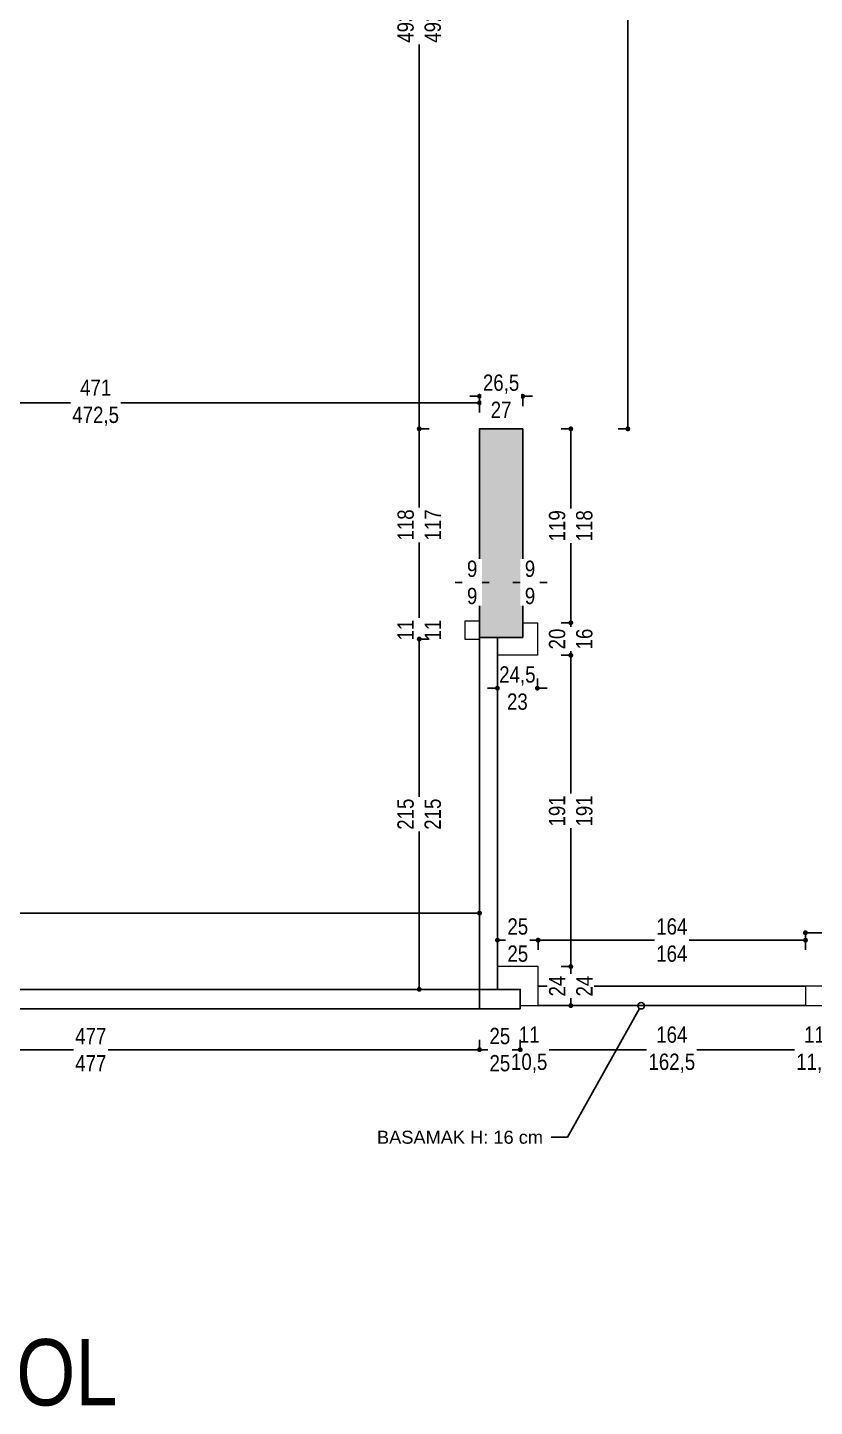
# Model space of a CAD drawing. Header units: millimetres. Extents: x 863 to 22635, y -482 to 12118.
# Drawn here: x 16158 to 16641, y 9002 to 9848 of the extents above; entities that cross this region are included whole.
import ezdxf
from ezdxf import colors
from ezdxf.entities.mleader import LeaderData, LeaderLine
from ezdxf.math import Vec2, Vec3

# ---------------------------------------------------------------- set-up
doc = ezdxf.new("R2010")
doc.units = ezdxf.units.MM
doc.header["$PDMODE"] = 35
for name, color, linetype in [('DIM_0G', 20, 'Continuous'), ('Existing COLUMN HATCH_0G', 252, 'Continuous'), ('Existing COLUMN_0G', 63, 'Continuous'), ('Existing WALL_0G', 65, 'Continuous'), ('Existing WINDOWS_0G', 142, 'Continuous')]:
    doc.layers.add(name, color=color, linetype=linetype)
doc.layers.add('TXT_0G', color=7, linetype='Continuous', lineweight=13)
doc.layers.add('WOOD_0G', color=46, linetype='Continuous', lineweight=5)
doc.styles.add('0G_50', font='ARIALN.TTF', dxfattribs={"height": 50})
doc.styles.add('OZGU', font='ARIALN.TTF')
doc.styles.get("Standard").update_dxf_attribs({"font": 'arial.ttf'})
doc.dimstyles.new('0G_1_50_ORTA', dxfattribs={"dimtxt": 10, "dimasz": 3, "dimexe": 1, "dimexo": 4, "dimgap": 1, "dimtad": 0, "dimdec": 1, "dimzin": 9, "dimtxsty": 'OZGU', "dimblk": 'DOT', "dimcen": 2, "dimclrd": 256, "dimclre": 256, "dimclrt": 256, "dimadec": 1, "dimazin": 2, "dimtfac": 1, "dimtdec": 1, "dimtix": 1, "dimtmove": 2, "dimatfit": 3, "dimldrblk": 'ARCHTICK', "dimfxl": 6, "dimfxlon": 1, "dimtfill": 1, "dimarcsym": 0})

# ---------------------------------------------------------------- blocks, each defined once
blk = doc.blocks.new('_Dot')
at = {"color": 0, "linetype": 'ByBlock', "lineweight": -2}
blk.add_line((-0.5, 0), (-1, 0), dxfattribs=at)
at = {"color": 0, "linetype": 'ByBlock', "const_width": 0.5}
blk.add_lwpolyline([(-0.25, 0, 1), (0.25, 0, 1)], format="xyb", close=True, dxfattribs=at)
blk = doc.blocks.new('*D693')
at = {"layer": 'Defpoints', "color": 0, "transparency": 16777216}
for p in [(16471.04, 9247.66), (16635.04, 9247.66), (16471.04, 9220.62)]:
    blk.add_point(p, dxfattribs=at)
at = {"layer": 'DIM_0G', "lineweight": -2, "transparency": 16777216}
for p, q in [((16471.04, 9226.62), (16471.04, 9219.62)), ((16635.04, 9226.62), (16635.04, 9219.62)), ((16474.04, 9220.62), (16538.55, 9220.62)), ((16632.04, 9220.62), (16567.52, 9220.62))]:
    blk.add_line(p, q, dxfattribs=at)
at = {"layer": 'DIM_0G', "lineweight": -2, "transparency": 16777216, "xscale": 3, "yscale": 3, "zscale": 3, "rotation": 180}
blk.add_blockref('_Dot', (16471.04, 9220.62), dxfattribs=at)
at = {"layer": 'DIM_0G', "lineweight": -2, "transparency": 16777216, "xscale": 3, "yscale": 3, "zscale": 3}
blk.add_blockref('_Dot', (16635.04, 9220.62), dxfattribs=at)
at = {"layer": 'DIM_0G', "transparency": 16777216, "insert": (16553.04, 9220.62), "char_height": 10, "attachment_point": 5, "style": 'OZGU', "bg_fill": 3, "box_fill_scale": 1.1, "bg_fill_color": 256, "bg_fill_true_color": 13158600, "bg_fill_transparency": 0}
blk.add_mtext('164\\P{\\C2;162,5}', dxfattribs=at)
blk = doc.blocks.new('_ArchTick')
at = {"color": 0, "linetype": 'ByBlock', "const_width": 0.15}
blk.add_lwpolyline([(-0.5, -0.5), (0.5, 0.5)], dxfattribs=at)
blk = doc.blocks.new('*D694')
at = {"layer": 'Defpoints', "color": 0, "transparency": 16777216}
for p in [(16460.04, 9245.66), (16471.04, 9247.66)]:
    blk.add_point(p, dxfattribs=at)
at = {"layer": 'DIM_0G', "lineweight": -2, "transparency": 16777216}
for p, q in [((16460.04, 9226.62), (16460.04, 9219.62)), ((16471.04, 9226.62), (16471.04, 9219.62)), ((16457.04, 9220.62), (16454.04, 9220.62)), ((16471.04, 9220.62), (16460.04, 9220.62)), ((16474.04, 9220.62), (16477.04, 9220.62))]:
    blk.add_line(p, q, dxfattribs=at)
at = {"layer": 'DIM_0G', "lineweight": -2, "transparency": 16777216, "xscale": 3, "yscale": 3, "zscale": 3}
blk.add_blockref('_Dot', (16460.04, 9220.62), dxfattribs=at)
at = {"layer": 'DIM_0G', "lineweight": -2, "transparency": 16777216, "xscale": 3, "yscale": 3, "zscale": 3, "rotation": 180}
blk.add_blockref('_Dot', (16471.04, 9220.62), dxfattribs=at)
at = {"layer": 'DIM_0G', "transparency": 16777216, "insert": (16465.54, 9220.62), "char_height": 10, "attachment_point": 5, "style": 'OZGU', "bg_fill": 3, "box_fill_scale": 1.1, "bg_fill_color": 256, "bg_fill_true_color": 13158600, "bg_fill_transparency": 0}
blk.add_mtext('11\\P{\\C2;10,5}', dxfattribs=at)
at = {"layer": 'Defpoints', "color": 0, "transparency": 16777216}
blk.add_point((16460.04, 9220.62), dxfattribs=at)
blk = doc.blocks.new('*D695')
at = {"layer": 'Defpoints', "color": 0, "transparency": 16777216}
for p in [(16435.04, 9245.66), (16460.04, 9245.66), (16435.04, 9220.62)]:
    blk.add_point(p, dxfattribs=at)
at = {"layer": 'DIM_0G', "lineweight": -2, "transparency": 16777216}
for p, q in [((16435.04, 9226.62), (16435.04, 9219.62)), ((16460.04, 9226.62), (16460.04, 9219.62)), ((16438.04, 9220.62), (16440.56, 9220.62)), ((16457.04, 9220.62), (16454.51, 9220.62))]:
    blk.add_line(p, q, dxfattribs=at)
at = {"layer": 'DIM_0G', "lineweight": -2, "transparency": 16777216, "xscale": 3, "yscale": 3, "zscale": 3, "rotation": 180}
blk.add_blockref('_Dot', (16435.04, 9220.62), dxfattribs=at)
at = {"layer": 'DIM_0G', "lineweight": -2, "transparency": 16777216, "xscale": 3, "yscale": 3, "zscale": 3}
blk.add_blockref('_Dot', (16460.04, 9220.62), dxfattribs=at)
at = {"layer": 'DIM_0G', "transparency": 16777216, "insert": (16447.54, 9220.62), "char_height": 10, "attachment_point": 5, "style": 'OZGU', "bg_fill": 3, "box_fill_scale": 1.1, "bg_fill_color": 256, "bg_fill_true_color": 13158600, "bg_fill_transparency": 0}
blk.add_mtext('25\\P25', dxfattribs=at)
blk = doc.blocks.new('*D696')
at = {"layer": 'Defpoints', "color": 0, "transparency": 16777216}
for p in [(15958.04, 9245.66), (16435.04, 9245.66), (15958.04, 9220.62)]:
    blk.add_point(p, dxfattribs=at)
at = {"layer": 'DIM_0G', "lineweight": -2, "transparency": 16777216}
for p, q in [((15958.04, 9226.62), (15958.04, 9219.62)), ((16435.04, 9226.62), (16435.04, 9219.62)), ((15961.04, 9220.62), (16186.32, 9220.62)), ((16432.04, 9220.62), (16206.75, 9220.62))]:
    blk.add_line(p, q, dxfattribs=at)
at = {"layer": 'DIM_0G', "lineweight": -2, "transparency": 16777216, "xscale": 3, "yscale": 3, "zscale": 3, "rotation": 180}
blk.add_blockref('_Dot', (15958.04, 9220.62), dxfattribs=at)
at = {"layer": 'DIM_0G', "lineweight": -2, "transparency": 16777216, "xscale": 3, "yscale": 3, "zscale": 3}
blk.add_blockref('_Dot', (16435.04, 9220.62), dxfattribs=at)
at = {"layer": 'DIM_0G', "transparency": 16777216, "insert": (16196.54, 9220.62), "char_height": 10, "attachment_point": 5, "style": 'OZGU', "bg_fill": 3, "box_fill_scale": 1.1, "bg_fill_color": 256, "bg_fill_true_color": 13158600, "bg_fill_transparency": 0}
blk.add_mtext('477\\P477', dxfattribs=at)
blk = doc.blocks.new('_DotBlank')
at = {"color": 0, "linetype": 'ByBlock', "lineweight": -2}
blk.add_line((-0.5, 0), (-1, 0), dxfattribs=at)
blk.add_circle((0, 0), 0.5, dxfattribs=at)
blk = doc.blocks.new('*D762')
at = {"layer": 'Defpoints', "color": 0, "transparency": 16777216}
for p in [(16635.04, 9247.66), (16646.04, 9245.66)]:
    blk.add_point(p, dxfattribs=at)
at = {"layer": 'DIM_0G', "lineweight": -2, "transparency": 16777216}
for p, q in [((16635.04, 9226.62), (16635.04, 9219.62)), ((16646.04, 9226.62), (16646.04, 9219.62)), ((16632.04, 9220.62), (16629.04, 9220.62)), ((16635.04, 9220.62), (16646.04, 9220.62)), ((16649.04, 9220.62), (16652.04, 9220.62))]:
    blk.add_line(p, q, dxfattribs=at)
at = {"layer": 'DIM_0G', "lineweight": -2, "transparency": 16777216, "xscale": 3, "yscale": 3, "zscale": 3}
blk.add_blockref('_Dot', (16635.04, 9220.62), dxfattribs=at)
at = {"layer": 'DIM_0G', "lineweight": -2, "transparency": 16777216, "xscale": 3, "yscale": 3, "zscale": 3, "rotation": 180}
blk.add_blockref('_Dot', (16646.04, 9220.62), dxfattribs=at)
at = {"layer": 'DIM_0G', "transparency": 16777216, "insert": (16640.54, 9220.62), "char_height": 10, "attachment_point": 5, "style": 'OZGU', "bg_fill": 3, "box_fill_scale": 1.1, "bg_fill_color": 256, "bg_fill_true_color": 13158600, "bg_fill_transparency": 0}
blk.add_mtext('11\\P{\\C2;11,5}', dxfattribs=at)
at = {"layer": 'Defpoints', "color": 0, "transparency": 16777216}
blk.add_point((16646.04, 9220.62), dxfattribs=at)
blk = doc.blocks.new('*D794')
at = {"layer": 'Defpoints', "color": 0, "transparency": 16777216}
for p in [(16435.04, 9304.43), (15284.04, 9257.66), (16435.04, 9257.66)]:
    blk.add_point(p, dxfattribs=at)
at = {"layer": 'DIM_0G', "lineweight": -2, "transparency": 16777216}
for p, q in [((15284.04, 9298.43), (15284.04, 9305.43)), ((15287.04, 9304.43), (15846.69, 9304.43)), ((16432.04, 9304.43), (15872.38, 9304.43)), ((16435.04, 9298.43), (16435.04, 9305.43))]:
    blk.add_line(p, q, dxfattribs=at)
at = {"layer": 'DIM_0G', "lineweight": -2, "transparency": 16777216, "xscale": 3, "yscale": 3, "zscale": 3, "rotation": 180}
blk.add_blockref('_Dot', (15284.04, 9304.43), dxfattribs=at)
at = {"layer": 'DIM_0G', "lineweight": -2, "transparency": 16777216, "xscale": 3, "yscale": 3, "zscale": 3}
blk.add_blockref('_Dot', (16435.04, 9304.43), dxfattribs=at)
at = {"layer": 'DIM_0G', "transparency": 16777216, "insert": (15859.54, 9304.43), "char_height": 10, "attachment_point": 5, "style": 'OZGU', "bg_fill": 3, "box_fill_scale": 1.1, "bg_fill_color": 256, "bg_fill_true_color": 13158600, "bg_fill_transparency": 0}
blk.add_mtext('1151\\P{\\C2;1150}', dxfattribs=at)
blk = doc.blocks.new('*D795')
at = {"layer": 'Defpoints', "color": 0, "transparency": 16777216}
for p in [(16435.04, 9617.66), (15964.04, 9601.66), (16435.04, 9601.66)]:
    blk.add_point(p, dxfattribs=at)
at = {"layer": 'DIM_0G', "lineweight": -2, "transparency": 16777216}
for p, q in [((15964.04, 9611.66), (15964.04, 9618.66)), ((15967.04, 9617.66), (16184.5, 9617.66)), ((16432.04, 9617.66), (16214.57, 9617.66)), ((16435.04, 9611.66), (16435.04, 9618.66))]:
    blk.add_line(p, q, dxfattribs=at)
at = {"layer": 'DIM_0G', "lineweight": -2, "transparency": 16777216, "xscale": 3, "yscale": 3, "zscale": 3, "rotation": 180}
blk.add_blockref('_Dot', (15964.04, 9617.66), dxfattribs=at)
at = {"layer": 'DIM_0G', "lineweight": -2, "transparency": 16777216, "xscale": 3, "yscale": 3, "zscale": 3}
blk.add_blockref('_Dot', (16435.04, 9617.66), dxfattribs=at)
at = {"layer": 'DIM_0G', "transparency": 16777216, "insert": (16199.54, 9617.66), "char_height": 10, "attachment_point": 5, "style": 'OZGU', "bg_fill": 3, "box_fill_scale": 1.1, "bg_fill_color": 256, "bg_fill_true_color": 13158600, "bg_fill_transparency": 0}
blk.add_mtext('471\\P{\\C2;472,5}', dxfattribs=at)
blk = doc.blocks.new('*D796')
at = {"layer": 'Defpoints', "color": 0, "transparency": 16777216}
for p in [(16398.07, 10094.66), (16469.04, 10094.66), (16435.04, 9601.66)]:
    blk.add_point(p, dxfattribs=at)
at = {"layer": 'DIM_0G', "lineweight": -2, "transparency": 16777216}
for p, q in [((16404.07, 10094.66), (16397.07, 10094.66)), ((16398.07, 10091.66), (16398.07, 9858.38)), ((16398.07, 9604.66), (16398.07, 9837.94)), ((16404.07, 9601.66), (16397.07, 9601.66))]:
    blk.add_line(p, q, dxfattribs=at)
at = {"layer": 'DIM_0G', "lineweight": -2, "transparency": 16777216, "xscale": 3, "yscale": 3, "zscale": 3}
for p, rotation in [((16398.07, 10094.66), 90), ((16398.07, 9601.66), 270)]:
    blk.add_blockref('_Dot', p, dxfattribs=dict(at, rotation=rotation))
at = {"layer": 'DIM_0G', "transparency": 16777216, "insert": (16398.07, 9848.16), "char_height": 10, "attachment_point": 5, "rotation": 90, "style": 'OZGU', "bg_fill": 3, "box_fill_scale": 1.1, "bg_fill_color": 256, "bg_fill_true_color": 13158600, "bg_fill_transparency": 0}
blk.add_mtext('493\\P{\\C2;492}', dxfattribs=at)
blk = doc.blocks.new('*D797')
at = {"layer": 'Defpoints', "color": 0, "transparency": 16777216}
for p in [(16435.04, 9601.66), (16461.54, 9601.66)]:
    blk.add_point(p, dxfattribs=at)
at = {"layer": 'DIM_0G', "lineweight": -2, "transparency": 16777216}
for p, q in [((16432.04, 9621.66), (16429.04, 9621.66)), ((16435.04, 9615.66), (16435.04, 9622.66)), ((16435.04, 9621.66), (16436.54, 9621.66)), ((16461.54, 9621.66), (16460.04, 9621.66)), ((16461.54, 9615.66), (16461.54, 9622.66)), ((16464.54, 9621.66), (16467.54, 9621.66))]:
    blk.add_line(p, q, dxfattribs=at)
at = {"layer": 'DIM_0G', "lineweight": -2, "transparency": 16777216, "xscale": 3, "yscale": 3, "zscale": 3}
blk.add_blockref('_Dot', (16435.04, 9621.66), dxfattribs=at)
at = {"layer": 'DIM_0G', "lineweight": -2, "transparency": 16777216, "xscale": 3, "yscale": 3, "zscale": 3, "rotation": 180}
blk.add_blockref('_Dot', (16461.54, 9621.66), dxfattribs=at)
at = {"layer": 'DIM_0G', "transparency": 16777216, "insert": (16448.29, 9621.66), "char_height": 10, "attachment_point": 5, "style": 'OZGU', "bg_fill": 3, "box_fill_scale": 1.1, "bg_fill_color": 256, "bg_fill_true_color": 13158600, "bg_fill_transparency": 0}
blk.add_mtext('26,5\\P{\\C2;27}', dxfattribs=at)
at = {"layer": 'Defpoints', "color": 0, "transparency": 16777216}
blk.add_point((16461.54, 9621.66), dxfattribs=at)
blk = doc.blocks.new('*D798')
at = {"layer": 'Defpoints', "color": 0, "transparency": 16777216}
for p in [(16435.04, 9601.66), (16398.07, 9483.66), (16435.04, 9483.66)]:
    blk.add_point(p, dxfattribs=at)
at = {"layer": 'DIM_0G', "lineweight": -2, "transparency": 16777216}
for p, q in [((16404.07, 9601.66), (16397.07, 9601.66)), ((16398.07, 9598.66), (16398.07, 9552.35)), ((16398.07, 9486.66), (16398.07, 9532.98)), ((16404.07, 9483.66), (16397.07, 9483.66))]:
    blk.add_line(p, q, dxfattribs=at)
at = {"layer": 'DIM_0G', "lineweight": -2, "transparency": 16777216, "xscale": 3, "yscale": 3, "zscale": 3}
for p, rotation in [((16398.07, 9601.66), 90), ((16398.07, 9483.66), 270)]:
    blk.add_blockref('_Dot', p, dxfattribs=dict(at, rotation=rotation))
at = {"layer": 'DIM_0G', "transparency": 16777216, "insert": (16398.07, 9542.66), "char_height": 10, "attachment_point": 5, "rotation": 90, "style": 'OZGU', "bg_fill": 3, "box_fill_scale": 1.1, "bg_fill_color": 256, "bg_fill_true_color": 13158600, "bg_fill_transparency": 0}
blk.add_mtext('118\\P{\\C2;117}', dxfattribs=at)
blk = doc.blocks.new('*D799')
at = {"layer": 'Defpoints', "color": 0, "transparency": 16777216}
for p in [(16426.04, 9483.66), (16435.04, 9483.66)]:
    blk.add_point(p, dxfattribs=at)
at = {"layer": 'DIM_0G', "lineweight": -2, "transparency": 16777216}
for p, q in [((16423.04, 9507.37), (16420.04, 9507.37)), ((16426.04, 9501.37), (16426.04, 9508.37)), ((16426.04, 9507.37), (16426.84, 9507.37)), ((16435.04, 9507.37), (16434.23, 9507.37)), ((16435.04, 9501.37), (16435.04, 9508.37)), ((16438.04, 9507.37), (16441.04, 9507.37))]:
    blk.add_line(p, q, dxfattribs=at)
at = {"layer": 'DIM_0G', "lineweight": -2, "transparency": 16777216, "xscale": 3, "yscale": 3, "zscale": 3}
blk.add_blockref('_Dot', (16426.04, 9507.37), dxfattribs=at)
at = {"layer": 'DIM_0G', "lineweight": -2, "transparency": 16777216, "xscale": 3, "yscale": 3, "zscale": 3, "rotation": 180}
blk.add_blockref('_Dot', (16435.04, 9507.37), dxfattribs=at)
at = {"layer": 'DIM_0G', "transparency": 16777216, "insert": (16430.54, 9507.37), "char_height": 10, "attachment_point": 5, "style": 'OZGU', "bg_fill": 3, "box_fill_scale": 1.1, "bg_fill_color": 256, "bg_fill_true_color": 13158600, "bg_fill_transparency": 0}
blk.add_mtext('9\\P9', dxfattribs=at)
at = {"layer": 'Defpoints', "color": 0, "transparency": 16777216}
blk.add_point((16426.04, 9507.37), dxfattribs=at)
blk = doc.blocks.new('*D800')
at = {"layer": 'Defpoints', "color": 0, "transparency": 16777216}
for p in [(16426.04, 9483.66), (16426.04, 9472.66)]:
    blk.add_point(p, dxfattribs=at)
at = {"layer": 'DIM_0G', "lineweight": -2, "transparency": 16777216}
for p, q in [((16398.07, 9486.66), (16398.07, 9489.66)), ((16404.07, 9483.66), (16397.07, 9483.66)), ((16398.07, 9483.66), (16398.07, 9472.66)), ((16404.07, 9472.66), (16397.07, 9472.66)), ((16398.07, 9469.66), (16398.07, 9466.66))]:
    blk.add_line(p, q, dxfattribs=at)
at = {"layer": 'DIM_0G', "lineweight": -2, "transparency": 16777216, "xscale": 3, "yscale": 3, "zscale": 3}
for p, rotation in [((16398.07, 9483.66), 270), ((16398.07, 9472.66), 90)]:
    blk.add_blockref('_Dot', p, dxfattribs=dict(at, rotation=rotation))
at = {"layer": 'DIM_0G', "transparency": 16777216, "insert": (16398.07, 9478.16), "char_height": 10, "attachment_point": 5, "rotation": 90, "style": 'OZGU', "bg_fill": 3, "box_fill_scale": 1.1, "bg_fill_color": 256, "bg_fill_true_color": 13158600, "bg_fill_transparency": 0}
blk.add_mtext('11\\P11', dxfattribs=at)
at = {"layer": 'Defpoints', "color": 0, "transparency": 16777216}
blk.add_point((16398.07, 9472.66), dxfattribs=at)
blk = doc.blocks.new('*D801')
at = {"layer": 'Defpoints', "color": 0, "transparency": 16777216}
for p in [(16435.04, 9472.66), (16398.07, 9257.66), (16435.04, 9257.66)]:
    blk.add_point(p, dxfattribs=at)
at = {"layer": 'DIM_0G', "lineweight": -2, "transparency": 16777216}
for p, q in [((16404.07, 9472.66), (16397.07, 9472.66)), ((16398.07, 9469.66), (16398.07, 9375.32)), ((16398.07, 9260.66), (16398.07, 9355.01)), ((16404.07, 9257.66), (16397.07, 9257.66))]:
    blk.add_line(p, q, dxfattribs=at)
at = {"layer": 'DIM_0G', "lineweight": -2, "transparency": 16777216, "xscale": 3, "yscale": 3, "zscale": 3}
for p, rotation in [((16398.07, 9472.66), 90), ((16398.07, 9257.66), 270)]:
    blk.add_blockref('_Dot', p, dxfattribs=dict(at, rotation=rotation))
at = {"layer": 'DIM_0G', "transparency": 16777216, "insert": (16398.07, 9365.16), "char_height": 10, "attachment_point": 5, "rotation": 90, "style": 'OZGU', "bg_fill": 3, "box_fill_scale": 1.1, "bg_fill_color": 256, "bg_fill_true_color": 13158600, "bg_fill_transparency": 0}
blk.add_mtext('215\\P215', dxfattribs=at)
blk = doc.blocks.new('*D802')
at = {"layer": 'Defpoints', "color": 0, "transparency": 16777216}
for p in [(16471.04, 9271.66), (16491.06, 9271.66), (16471.04, 9247.66)]:
    blk.add_point(p, dxfattribs=at)
at = {"layer": 'DIM_0G', "lineweight": -2, "transparency": 16777216}
for p, q in [((16485.06, 9271.66), (16492.06, 9271.66)), ((16491.06, 9268.66), (16491.06, 9266.59)), ((16491.06, 9250.66), (16491.06, 9252.74)), ((16485.06, 9247.66), (16492.06, 9247.66))]:
    blk.add_line(p, q, dxfattribs=at)
at = {"layer": 'DIM_0G', "lineweight": -2, "transparency": 16777216, "xscale": 3, "yscale": 3, "zscale": 3}
for p, rotation in [((16491.06, 9271.66), 90), ((16491.06, 9247.66), 270)]:
    blk.add_blockref('_Dot', p, dxfattribs=dict(at, rotation=rotation))
at = {"layer": 'DIM_0G', "transparency": 16777216, "insert": (16491.06, 9259.66), "char_height": 10, "attachment_point": 5, "rotation": 90, "style": 'OZGU', "bg_fill": 3, "box_fill_scale": 1.1, "bg_fill_color": 256, "bg_fill_true_color": 13158600, "bg_fill_transparency": 0}
blk.add_mtext('24\\P24', dxfattribs=at)
blk = doc.blocks.new('*D803')
at = {"layer": 'Defpoints', "color": 0, "transparency": 16777216}
for p in [(16446.04, 9287.85), (16446.04, 9271.66), (16471.04, 9271.66)]:
    blk.add_point(p, dxfattribs=at)
at = {"layer": 'DIM_0G', "lineweight": -2, "transparency": 16777216}
for p, q in [((16446.04, 9281.85), (16446.04, 9288.85)), ((16449.04, 9287.85), (16451.56, 9287.85)), ((16468.04, 9287.85), (16465.51, 9287.85)), ((16471.04, 9281.85), (16471.04, 9288.85))]:
    blk.add_line(p, q, dxfattribs=at)
at = {"layer": 'DIM_0G', "lineweight": -2, "transparency": 16777216, "xscale": 3, "yscale": 3, "zscale": 3, "rotation": 180}
blk.add_blockref('_Dot', (16446.04, 9287.85), dxfattribs=at)
at = {"layer": 'DIM_0G', "lineweight": -2, "transparency": 16777216, "xscale": 3, "yscale": 3, "zscale": 3}
blk.add_blockref('_Dot', (16471.04, 9287.85), dxfattribs=at)
at = {"layer": 'DIM_0G', "transparency": 16777216, "insert": (16458.54, 9287.85), "char_height": 10, "attachment_point": 5, "style": 'OZGU', "bg_fill": 3, "box_fill_scale": 1.1, "bg_fill_color": 256, "bg_fill_true_color": 13158600, "bg_fill_transparency": 0}
blk.add_mtext('25\\P25', dxfattribs=at)
blk = doc.blocks.new('*D804')
at = {"layer": 'Defpoints', "color": 0, "transparency": 16777216}
for p in [(16446.04, 9462.66), (16491.06, 9462.66), (16446.04, 9271.66)]:
    blk.add_point(p, dxfattribs=at)
at = {"layer": 'DIM_0G', "lineweight": -2, "transparency": 16777216}
for p, q in [((16485.06, 9462.66), (16492.06, 9462.66)), ((16491.06, 9459.66), (16491.06, 9376.05)), ((16491.06, 9274.66), (16491.06, 9358.28)), ((16485.06, 9271.66), (16492.06, 9271.66))]:
    blk.add_line(p, q, dxfattribs=at)
at = {"layer": 'DIM_0G', "lineweight": -2, "transparency": 16777216, "xscale": 3, "yscale": 3, "zscale": 3}
for p, rotation in [((16491.06, 9462.66), 90), ((16491.06, 9271.66), 270)]:
    blk.add_blockref('_Dot', p, dxfattribs=dict(at, rotation=rotation))
at = {"layer": 'DIM_0G', "transparency": 16777216, "insert": (16491.06, 9367.16), "char_height": 10, "attachment_point": 5, "rotation": 90, "style": 'OZGU', "bg_fill": 3, "box_fill_scale": 1.1, "bg_fill_color": 256, "bg_fill_true_color": 13158600, "bg_fill_transparency": 0}
blk.add_mtext('191\\P191', dxfattribs=at)
blk = doc.blocks.new('*D805')
at = {"layer": 'Defpoints', "color": 0, "transparency": 16777216}
for p in [(16461.54, 9601.66), (16491.06, 9601.66), (16461.54, 9482.66)]:
    blk.add_point(p, dxfattribs=at)
at = {"layer": 'DIM_0G', "lineweight": -2, "transparency": 16777216}
for p, q in [((16485.06, 9601.66), (16492.06, 9601.66)), ((16491.06, 9598.66), (16491.06, 9551.85)), ((16491.06, 9485.66), (16491.06, 9532.48)), ((16485.06, 9482.66), (16492.06, 9482.66))]:
    blk.add_line(p, q, dxfattribs=at)
at = {"layer": 'DIM_0G', "lineweight": -2, "transparency": 16777216, "xscale": 3, "yscale": 3, "zscale": 3}
for p, rotation in [((16491.06, 9601.66), 90), ((16491.06, 9482.66), 270)]:
    blk.add_blockref('_Dot', p, dxfattribs=dict(at, rotation=rotation))
at = {"layer": 'DIM_0G', "transparency": 16777216, "insert": (16491.06, 9542.16), "char_height": 10, "attachment_point": 5, "rotation": 90, "style": 'OZGU', "bg_fill": 3, "box_fill_scale": 1.1, "bg_fill_color": 256, "bg_fill_true_color": 13158600, "bg_fill_transparency": 0}
blk.add_mtext('119\\P{\\C2;118}', dxfattribs=at)
blk = doc.blocks.new('*D806')
at = {"layer": 'Defpoints', "color": 0, "transparency": 16777216}
for p in [(16461.54, 9482.66), (16470.54, 9482.66)]:
    blk.add_point(p, dxfattribs=at)
at = {"layer": 'DIM_0G', "lineweight": -2, "transparency": 16777216}
for p, q in [((16458.54, 9507.37), (16455.54, 9507.37)), ((16461.54, 9501.37), (16461.54, 9508.37)), ((16461.54, 9507.37), (16462.34, 9507.37)), ((16470.54, 9507.37), (16469.73, 9507.37)), ((16470.54, 9501.37), (16470.54, 9508.37)), ((16473.54, 9507.37), (16476.54, 9507.37))]:
    blk.add_line(p, q, dxfattribs=at)
at = {"layer": 'DIM_0G', "lineweight": -2, "transparency": 16777216, "xscale": 3, "yscale": 3, "zscale": 3}
blk.add_blockref('_Dot', (16461.54, 9507.37), dxfattribs=at)
at = {"layer": 'DIM_0G', "lineweight": -2, "transparency": 16777216, "xscale": 3, "yscale": 3, "zscale": 3, "rotation": 180}
blk.add_blockref('_Dot', (16470.54, 9507.37), dxfattribs=at)
at = {"layer": 'DIM_0G', "transparency": 16777216, "insert": (16466.04, 9507.37), "char_height": 10, "attachment_point": 5, "style": 'OZGU', "bg_fill": 3, "box_fill_scale": 1.1, "bg_fill_color": 256, "bg_fill_true_color": 13158600, "bg_fill_transparency": 0}
blk.add_mtext('9\\P9', dxfattribs=at)
at = {"layer": 'Defpoints', "color": 0, "transparency": 16777216}
blk.add_point((16470.54, 9507.37), dxfattribs=at)
blk = doc.blocks.new('*D807')
at = {"layer": 'Defpoints', "color": 0, "transparency": 16777216}
for p in [(16470.54, 9482.66), (16470.54, 9462.66)]:
    blk.add_point(p, dxfattribs=at)
at = {"layer": 'DIM_0G', "lineweight": -2, "transparency": 16777216}
for p, q in [((16491.06, 9485.66), (16491.06, 9488.66)), ((16485.06, 9482.66), (16492.06, 9482.66)), ((16491.06, 9482.66), (16491.06, 9479.59)), ((16485.06, 9462.66), (16492.06, 9462.66)), ((16491.06, 9462.66), (16491.06, 9465.74)), ((16491.06, 9459.66), (16491.06, 9456.66))]:
    blk.add_line(p, q, dxfattribs=at)
at = {"layer": 'DIM_0G', "lineweight": -2, "transparency": 16777216, "xscale": 3, "yscale": 3, "zscale": 3}
for p, rotation in [((16491.06, 9482.66), 270), ((16491.06, 9462.66), 90)]:
    blk.add_blockref('_Dot', p, dxfattribs=dict(at, rotation=rotation))
at = {"layer": 'DIM_0G', "transparency": 16777216, "insert": (16491.06, 9472.66), "char_height": 10, "attachment_point": 5, "rotation": 90, "style": 'OZGU', "bg_fill": 3, "box_fill_scale": 1.1, "bg_fill_color": 256, "bg_fill_true_color": 13158600, "bg_fill_transparency": 0}
blk.add_mtext('20\\P{\\C2;16}', dxfattribs=at)
at = {"layer": 'Defpoints', "color": 0, "transparency": 16777216}
blk.add_point((16491.06, 9462.66), dxfattribs=at)
blk = doc.blocks.new('*D808')
at = {"layer": 'Defpoints', "color": 0, "transparency": 16777216}
for p in [(16446.04, 9462.66), (16470.54, 9462.66)]:
    blk.add_point(p, dxfattribs=at)
at = {"layer": 'DIM_0G', "lineweight": -2, "transparency": 16777216}
for p, q in [((16446.04, 9448.51), (16446.04, 9441.51)), ((16470.54, 9448.51), (16470.54, 9441.51)), ((16443.04, 9442.51), (16440.04, 9442.51)), ((16446.04, 9442.51), (16446.54, 9442.51)), ((16470.54, 9442.51), (16470.04, 9442.51)), ((16473.54, 9442.51), (16476.54, 9442.51))]:
    blk.add_line(p, q, dxfattribs=at)
at = {"layer": 'DIM_0G', "lineweight": -2, "transparency": 16777216, "xscale": 3, "yscale": 3, "zscale": 3}
blk.add_blockref('_Dot', (16446.04, 9442.51), dxfattribs=at)
at = {"layer": 'DIM_0G', "lineweight": -2, "transparency": 16777216, "xscale": 3, "yscale": 3, "zscale": 3, "rotation": 180}
blk.add_blockref('_Dot', (16470.54, 9442.51), dxfattribs=at)
at = {"layer": 'DIM_0G', "transparency": 16777216, "insert": (16458.29, 9442.51), "char_height": 10, "width": 4.4991, "attachment_point": 5, "style": 'OZGU', "bg_fill": 3, "box_fill_scale": 1.1, "bg_fill_color": 256, "bg_fill_true_color": 13158600, "bg_fill_transparency": 0}
blk.add_mtext('24,5\\P{\\C2;23}', dxfattribs=at)
at = {"layer": 'Defpoints', "color": 0, "transparency": 16777216}
blk.add_point((16446.04, 9442.51), dxfattribs=at)
blk = doc.blocks.new('*D809')
at = {"layer": 'Defpoints', "color": 0, "transparency": 16777216}
for p in [(16469.04, 10506.66), (16526.05, 10506.66), (16461.54, 9601.66)]:
    blk.add_point(p, dxfattribs=at)
at = {"layer": 'DIM_0G', "lineweight": -2, "transparency": 16777216}
for p, q in [((16520.05, 10506.66), (16527.05, 10506.66)), ((16526.05, 10503.66), (16526.05, 10064.25)), ((16526.05, 9604.66), (16526.05, 10044.07)), ((16520.05, 9601.66), (16527.05, 9601.66))]:
    blk.add_line(p, q, dxfattribs=at)
at = {"layer": 'DIM_0G', "lineweight": -2, "transparency": 16777216, "xscale": 3, "yscale": 3, "zscale": 3}
for p, rotation in [((16526.05, 10506.66), 90), ((16526.05, 9601.66), 270)]:
    blk.add_blockref('_Dot', p, dxfattribs=dict(at, rotation=rotation))
at = {"layer": 'DIM_0G', "transparency": 16777216, "insert": (16526.05, 10054.16), "char_height": 10, "attachment_point": 5, "rotation": 90, "style": 'OZGU', "bg_fill": 3, "box_fill_scale": 1.1, "bg_fill_color": 256, "bg_fill_true_color": 13158600, "bg_fill_transparency": 0}
blk.add_mtext('905\\P{\\C2;908}', dxfattribs=at)
blk = doc.blocks.new('*D810')
at = {"layer": 'Defpoints', "color": 0, "transparency": 16777216}
for p in [(16635.04, 9287.85), (16471.04, 9259.66), (16635.04, 9259.66)]:
    blk.add_point(p, dxfattribs=at)
at = {"layer": 'DIM_0G', "lineweight": -2, "transparency": 16777216}
for p, q in [((16471.04, 9281.85), (16471.04, 9288.85)), ((16474.04, 9287.85), (16543.38, 9287.85)), ((16632.04, 9287.85), (16562.7, 9287.85)), ((16635.04, 9281.85), (16635.04, 9288.85))]:
    blk.add_line(p, q, dxfattribs=at)
at = {"layer": 'DIM_0G', "lineweight": -2, "transparency": 16777216, "xscale": 3, "yscale": 3, "zscale": 3, "rotation": 180}
blk.add_blockref('_Dot', (16471.04, 9287.85), dxfattribs=at)
at = {"layer": 'DIM_0G', "lineweight": -2, "transparency": 16777216, "xscale": 3, "yscale": 3, "zscale": 3}
blk.add_blockref('_Dot', (16635.04, 9287.85), dxfattribs=at)
at = {"layer": 'DIM_0G', "transparency": 16777216, "insert": (16553.04, 9287.85), "char_height": 10, "attachment_point": 5, "style": 'OZGU', "bg_fill": 3, "box_fill_scale": 1.1, "bg_fill_color": 256, "bg_fill_true_color": 13158600, "bg_fill_transparency": 0}
blk.add_mtext('164\\P164', dxfattribs=at)
blk = doc.blocks.new('*D812')
at = {"layer": 'Defpoints', "color": 0, "transparency": 16777216}
for p in [(17035.04, 9292.4), (16635.04, 9259.66), (17035.04, 9259.66)]:
    blk.add_point(p, dxfattribs=at)
at = {"layer": 'DIM_0G', "lineweight": -2, "transparency": 16777216}
for p, q in [((16635.04, 9286.4), (16635.04, 9293.4)), ((16638.04, 9292.4), (16824.83, 9292.4)), ((17032.04, 9292.4), (16845.24, 9292.4)), ((17035.04, 9286.4), (17035.04, 9293.4))]:
    blk.add_line(p, q, dxfattribs=at)
at = {"layer": 'DIM_0G', "lineweight": -2, "transparency": 16777216, "xscale": 3, "yscale": 3, "zscale": 3, "rotation": 180}
blk.add_blockref('_Dot', (16635.04, 9292.4), dxfattribs=at)
at = {"layer": 'DIM_0G', "lineweight": -2, "transparency": 16777216, "xscale": 3, "yscale": 3, "zscale": 3}
blk.add_blockref('_Dot', (17035.04, 9292.4), dxfattribs=at)
at = {"layer": 'DIM_0G', "transparency": 16777216, "insert": (16835.04, 9292.4), "char_height": 10, "attachment_point": 5, "style": 'OZGU', "bg_fill": 3, "box_fill_scale": 1.1, "bg_fill_color": 256, "bg_fill_true_color": 13158600, "bg_fill_transparency": 0}
blk.add_mtext('400\\P400', dxfattribs=at)

msp = doc.modelspace()

# ---------------------------------------------------------------- hatches: boundary and pattern name
at = {"layer": 'Existing COLUMN HATCH_0G'}
h = msp.add_hatch(dxfattribs=at)
h.set_pattern_fill('ANSI33', color=256, scale=20)
h.set_pattern_definition([(45, (156564.517, 1761.177), (-3.5355339, 3.5355339), []), (45, (156568.0524, 1761.177), (-3.5355339, 3.5355339), [2.5, -1.25])])
h.paths.add_polyline_path([(15480.54, 9601.66), (15454.04, 9601.66), (15454.04, 9473.66), (15480.54, 9473.66)])
h.paths.add_polyline_path([(15937.54, 9601.66), (15964.04, 9601.66), (15964.04, 9473.66), (15937.54, 9473.66)])
h.paths.add_polyline_path([(16461.54, 9601.66), (16435.04, 9601.66), (16435.04, 9473.66), (16461.54, 9473.66)])

# ---------------------------------------------------------------- linework, layer by layer
at = {"layer": 'Existing COLUMN_0G'}
msp.add_lwpolyline([(16461.54, 9601.66), (16435.04, 9601.66), (16435.04, 9473.66), (16461.54, 9473.66)], close=True, dxfattribs=at)
at = {"layer": 'Existing WALL_0G'}
for points in [[(16435.04, 9473.66), (16446.04, 9473.66), (16446.04, 9257.66), (16435.04, 9257.66)], [(16460.04, 9245.66), (16435.04, 9245.66), (16435.04, 9257.66), (16460.04, 9257.66)]]:
    msp.add_lwpolyline(points, close=True, dxfattribs=at)
at = {"layer": 'Existing WINDOWS_0G'}
for points in [[(16635.04, 9259.66), (16471.04, 9259.66)], [(16435.04, 9257.66), (15958.04, 9257.66)], [(16435.04, 9245.66), (15958.04, 9245.66)], [(16635.04, 9247.66), (16471.04, 9247.66)]]:
    msp.add_lwpolyline(points, dxfattribs=at)
at = {"layer": 'WOOD_0G'}
for points in [[(16426.04, 9472.66), (16435.04, 9472.66), (16435.04, 9483.66), (16426.04, 9483.66)], [(16446.04, 9462.66), (16446.04, 9473.66), (16461.54, 9473.66), (16461.54, 9482.66), (16470.54, 9482.66), (16470.54, 9462.66)], [(16471.04, 9271.66), (16446.04, 9271.66), (16446.04, 9257.66), (16460.04, 9257.66), (16460.04, 9247.66), (16471.04, 9247.66)], [(16635.04, 9247.66), (16646.04, 9247.66), (16646.04, 9259.66), (16635.04, 9259.66)]]:
    msp.add_lwpolyline(points, close=True, dxfattribs=at)

# ---------------------------------------------------------------- texts
at = {"layer": 'TXT_0G', "insert": (16119.67, 9043.02), "char_height": 40.744, "attachment_point": 1, "style": '0G_50'}
msp.add_mtext_dynamic_manual_height_columns('YOL', width=190.7208, gutter_width=250, heights=[0], dxfattribs=at)

# ---------------------------------------------------------------- next in the draw order: dimensions: what is measured, and where the dimension line sits
at = {"layer": 'DIM_0G'}
for base, p1, p2, text, picture, middle in [((16435.04, 9617.66), (15964.04, 9601.66), (16435.04, 9601.66), '<>\\P{\\C2;472,5}', '*D795', (16199.54, 9617.66)), ((16435.04, 9304.43), (15284.04, 9257.66), (16435.04, 9257.66), '<>\\P{\\C2;1150}', '*D794', (15859.54, 9304.43)), ((16471.04, 9220.62), (16635.04, 9247.66), (16471.04, 9247.66), '<>\\P{\\C2;162,5}', '*D693', (16553.04, 9220.62))]:
    dim = msp.add_linear_dim(base=base, p1=p1, p2=p2, text=text, dimstyle='0G_1_50_ORTA', dxfattribs=at)
    dim.commit()
    dim.dimension.update_dxf_attribs({"geometry": picture, "text_midpoint": middle})

# ---------------------------------------------------------------- next in the draw order: dimensions: what is measured, and where the dimension line sits
dim = msp.add_linear_dim(base=(16398.07, 10094.66), p1=(16435.04, 9601.66), p2=(16469.04, 10094.66), angle=90, text='<>\\P{\\C2;492}', dimstyle='0G_1_50_ORTA', dxfattribs=at)
dim.commit()
dim.dimension.update_dxf_attribs({"geometry": '*D796', "text_midpoint": (16398.07, 9848.16)})
for base, p1, p2, text, picture, middle in [((16460.04, 9220.62), (16471.04, 9247.66), (16460.04, 9245.66), '<>\\P{\\C2;10,5}', '*D694', (16465.54, 9220.62)), ((16646.04, 9220.62), (16635.04, 9247.66), (16646.04, 9245.66), '<>\\P{\\C2;11,5}', '*D762', (16640.54, 9220.62))]:
    dim = msp.add_linear_dim(base=base, p1=p1, p2=p2, text=text, dimstyle='0G_1_50_ORTA', dxfattribs=at)
    dim.commit()
    dim.dimension.update_dxf_attribs({"geometry": picture, "text_midpoint": middle})

# ---------------------------------------------------------------- next in the draw order: dimensions: what is measured, and where the dimension line sits
for base, p1, p2, text, picture, middle in [((16461.54, 9621.66), (16435.04, 9601.66), (16461.54, 9601.66), '<>\\P{\\C2;27}', '*D797', (16448.29, 9621.66)), ((16435.04, 9220.62), (16460.04, 9245.66), (16435.04, 9245.66), '<>\\P25', '*D695', (16447.54, 9220.62))]:
    dim = msp.add_linear_dim(base=base, p1=p1, p2=p2, text=text, dimstyle='0G_1_50_ORTA', dxfattribs=at)
    dim.commit()
    dim.dimension.update_dxf_attribs({"geometry": picture, "text_midpoint": middle})

# ---------------------------------------------------------------- next in the draw order: dimensions: what is measured, and where the dimension line sits
for base, p1, p2, text, picture, middle in [((16398.07, 9483.66), (16435.04, 9601.66), (16435.04, 9483.66), '<>\\P{\\C2;117}', '*D798', (16398.07, 9542.66)), ((16491.06, 9601.66), (16461.54, 9482.66), (16461.54, 9601.66), '<>\\P{\\C2;118}', '*D805', (16491.06, 9542.16))]:
    dim = msp.add_linear_dim(base=base, p1=p1, p2=p2, angle=90, text=text, dimstyle='0G_1_50_ORTA', dxfattribs=at)
    dim.commit()
    dim.dimension.update_dxf_attribs({"geometry": picture, "text_midpoint": middle})
dim = msp.add_linear_dim(base=(15958.04, 9220.62), p1=(16435.04, 9245.66), p2=(15958.04, 9245.66), text='<>\\P477', dimstyle='0G_1_50_ORTA', dxfattribs=at)
dim.commit()
dim.dimension.update_dxf_attribs({"geometry": '*D696', "text_midpoint": (16196.54, 9220.62)})

# ---------------------------------------------------------------- next in the draw order: dimensions: what is measured, and where the dimension line sits
dim = msp.add_linear_dim(base=(16526.05, 10506.66), p1=(16461.54, 9601.66), p2=(16469.04, 10506.66), angle=90, text='<>\\P{\\C2;908}', dimstyle='0G_1_50_ORTA', dxfattribs=at)
dim.commit()
dim.dimension.update_dxf_attribs({"geometry": '*D809', "text_midpoint": (16526.05, 10054.16)})
for base, p1, p2, picture, middle in [((16426.04, 9507.37), (16435.04, 9483.66), (16426.04, 9483.66), '*D799', (16430.54, 9507.37)), ((16470.54, 9507.37), (16461.54, 9482.66), (16470.54, 9482.66), '*D806', (16466.04, 9507.37))]:
    dim = msp.add_linear_dim(base=base, p1=p1, p2=p2, text='<>\\P9', dimstyle='0G_1_50_ORTA', dxfattribs=at)
    dim.commit()
    dim.dimension.update_dxf_attribs({"geometry": picture, "text_midpoint": middle})

# ---------------------------------------------------------------- next in the draw order: leaders
ml = msp.add_multileader_mtext('Standard', dxfattribs=at)
ml.set_content('BASAMAK H: 16 cm', color=256)
ml.set_leader_properties()
ml.set_arrow_properties(name='DOTBLANK')
ml.build(insert=Vec2(0, 0))
ml.multileader.update_dxf_attribs({"dogleg_length": 10})
ctx = ml.context
ctx.base_point, ctx.char_height, ctx.landing_gap_size, ctx.plane_origin = Vec3(16368.69, 9166.85), 8, 5, Vec3(16533.68, 9247.62)
ctx.text_align_type = 2
notes = []
notes.append((ctx, [(0, (1, 1, 0), (16489.01, 9166.85), (-1, 0), 10, [(0, [(16534.18, 9247.62)], 0, [])])]))
ctx.mtext.insert, ctx.mtext.alignment, ctx.mtext.flow_direction = Vec3(16474.01, 9170.92), 3, 5
for ctx, leaders in notes:
    for number, flags, end, landing, length, lines in leaders:
        leader = LeaderData()
        leader.index, (leader.has_last_leader_line, leader.has_dogleg_vector, leader.attachment_direction) = number, flags
        leader.last_leader_point, leader.dogleg_vector, leader.dogleg_length = Vec3(end), Vec3(landing), length
        for number, points, colour, breaks in lines:
            line = LeaderLine()
            line.index, line.vertices, line.color, line.breaks = number, Vec3.list(points), colors.encode_raw_color(colour), breaks
            leader.lines.append(line)
        ctx.leaders.append(leader)

# ---------------------------------------------------------------- next in the draw order: dimensions: what is measured, and where the dimension line sits
for base, p1, p2, text, picture, middle in [((16398.07, 9472.66), (16426.04, 9483.66), (16426.04, 9472.66), '<>\\P11', '*D800', (16398.07, 9478.16)), ((16491.06, 9271.66), (16471.04, 9247.66), (16471.04, 9271.66), '<>\\P24', '*D802', (16491.06, 9259.66))]:
    dim = msp.add_linear_dim(base=base, p1=p1, p2=p2, angle=90, text=text, dimstyle='0G_1_50_ORTA', dxfattribs=at)
    dim.commit()
    dim.dimension.update_dxf_attribs({"geometry": picture, "text_midpoint": middle})

# ---------------------------------------------------------------- next in the draw order: dimensions: what is measured, and where the dimension line sits
dim = msp.add_linear_dim(base=(16398.07, 9257.66), p1=(16435.04, 9472.66), p2=(16435.04, 9257.66), angle=90, text='<>\\P215', dimstyle='0G_1_50_ORTA', dxfattribs=at)
dim.commit()
dim.dimension.update_dxf_attribs({"geometry": '*D801', "text_midpoint": (16398.07, 9365.16)})
dim = msp.add_linear_dim(base=(16446.04, 9287.85), p1=(16471.04, 9271.66), p2=(16446.04, 9271.66), text='<>\\P25', dimstyle='0G_1_50_ORTA', dxfattribs=at)
dim.commit()
dim.dimension.update_dxf_attribs({"geometry": '*D803', "text_midpoint": (16458.54, 9287.85)})

# ---------------------------------------------------------------- next in the draw order: dimensions: what is measured, and where the dimension line sits
dim = msp.add_linear_dim(base=(16491.06, 9462.66), p1=(16446.04, 9271.66), p2=(16446.04, 9462.66), angle=90, text='<>\\P191', dimstyle='0G_1_50_ORTA', dxfattribs=at)
dim.commit()
dim.dimension.update_dxf_attribs({"geometry": '*D804', "text_midpoint": (16491.06, 9367.16)})

# ---------------------------------------------------------------- next in the draw order: dimensions: what is measured, and where the dimension line sits
dim = msp.add_linear_dim(base=(16491.06, 9462.66), p1=(16470.54, 9482.66), p2=(16470.54, 9462.66), angle=90, text='<>\\P{\\C2;16}', dimstyle='0G_1_50_ORTA', dxfattribs=at)
dim.commit()
dim.dimension.update_dxf_attribs({"geometry": '*D807', "text_midpoint": (16491.06, 9472.66)})
dim = msp.add_linear_dim(base=(16635.04, 9287.85), p1=(16471.04, 9259.66), p2=(16635.04, 9259.66), text='<>\\P164', dimstyle='0G_1_50_ORTA', dxfattribs=at)
dim.commit()
dim.dimension.update_dxf_attribs({"geometry": '*D810', "text_midpoint": (16553.04, 9287.85)})

# ---------------------------------------------------------------- next in the draw order: dimensions: what is measured, and where the dimension line sits
for base, p1, p2, text, picture, middle in [((16446.04, 9442.51), (16470.54, 9462.66), (16446.04, 9462.66), '<>\\P{\\C2;23}', '*D808', (16458.29, 9442.51)), ((17035.04, 9292.4), (16635.04, 9259.66), (17035.04, 9259.66), '<>\\P400', '*D812', (16835.04, 9292.4))]:
    dim = msp.add_linear_dim(base=base, p1=p1, p2=p2, text=text, dimstyle='0G_1_50_ORTA', dxfattribs=at)
    dim.commit()
    dim.dimension.update_dxf_attribs({"geometry": picture, "text_midpoint": middle})

doc.saveas('drawing.dxf')
